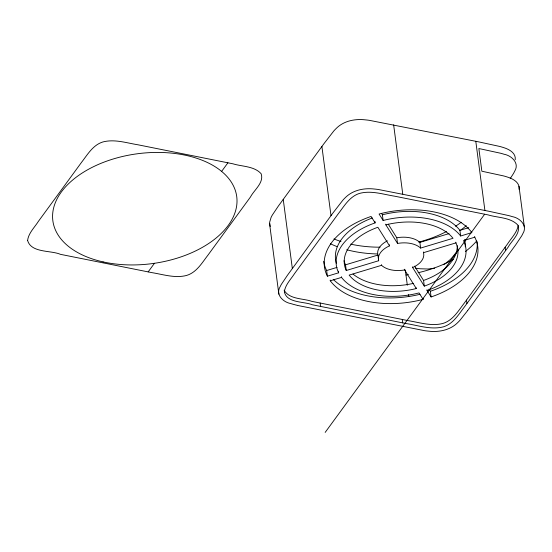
<?xml version="1.0" encoding="UTF-8"?>
<svg xmlns="http://www.w3.org/2000/svg" width="552" height="552" viewBox="0 0 552 552"><rect width="100%" height="100%" fill="white"/><g stroke="black" fill="none" stroke-linecap="round" stroke-linejoin="round"><path stroke-width="0.83" d="M518.252 225.471C516.913 232.627 511.373 238.043 507.529 243.95L464.349 303.027C458.388 310.728 452.909 320.45 442.945 323.438C431.326 326.501 419.375 322.43 407.907 320.595L311.832 301.357C302.931 298.239 289.331 299.543 284.101 290.152M515.216 159.756C516.148 152.807 508.716 149.081 503.127 147.446A63.225 37.784 -7.5 0 0 499.801 146.459L478.411 141.816L369.178 120.301A63.225 37.784 -7.5 0 0 365.445 119.874C354.95 118.611 343.42 120.909 335.878 128.788A63.225 37.784 -7.5 0 0 333.794 130.976L323.955 143.672L278.387 206.027L272.315 215.08A63.225 37.784 -7.5 0 0 271.08 217.433L269.604 222.415L270.232 226.513M519.08 189.405C520.156 182.395 512.649 178.565 507.012 176.93A63.225 37.784 -7.5 0 0 503.679 175.943L481.848 171.217L478.86 148.529L500.698 153.263A63.225 37.784 -7.5 0 1 504.024 154.243C511.69 155.567 519.722 163.275 514.671 171.217A63.225 37.784 -7.5 0 1 513.436 173.576L510.207 178.62M148.164 271.894L154.456 263.29M221.621 171.403L227.907 162.799M464.363 241.472L465.888 239.389M325.169 432.409L484.656 214.21M467.592 310.652L515.582 244.998L521.647 235.945A63.225 37.784 -7.5 0 0 522.882 233.586C527.926 225.644 519.901 217.936 512.235 216.619A63.225 37.784 -7.5 0 0 508.909 215.639L489.265 211.347L378.286 189.481A63.225 37.784 -7.5 0 0 374.553 189.046C364.051 187.783 352.528 190.088 344.986 197.968A63.225 37.784 -7.5 0 0 342.895 200.155L333.063 212.851L287.495 275.207L281.423 284.252A63.225 37.784 -7.5 0 0 280.188 286.612C275.144 294.554 283.169 302.261 290.835 303.579A63.225 37.784 -7.5 0 0 294.168 304.559L297.618 305.442M467.42 310.88L460.175 320.05A63.225 37.784 -7.5 0 1 458.084 322.237C450.549 330.11 439.019 332.421 428.524 331.152A63.225 37.784 -7.5 0 1 424.792 330.717L298.087 305.553M456.704 251.871L451.964 257.674A63.225 37.784 -7.5 0 1 449.873 259.861L445.395 263.573M445.209 263.704L444.629 264.084M444.022 264.463L443.608 264.712M374.905 221.269L375.118 222.891A65.336 39.047 -7.5 0 0 338.638 272.798L327.405 276.186L326.66 270.521L337.093 267.375M389.388 244.798L389.533 245.861A22.825 13.641 -7.5 0 0 378.665 260.73L346.27 270.501L345.517 264.829L377.92 255.058A22.825 13.641 -7.5 0 1 387.428 240.831M388.27 224.188L396.791 237.781A22.825 13.641 -7.5 0 1 419.879 242.404L449.038 233.606M381.487 213.369L382.384 214.804A65.336 39.047 -7.5 0 1 459.906 230.329L468.731 227.665M385.876 224.85L397.543 243.446A22.825 13.641 -7.5 0 1 420.624 248.069L453.026 238.298A57.208 34.189 -7.5 0 0 385.876 224.85L385.786 224.14M460.651 235.994L471.891 232.606A77.321 46.209 -7.5 0 0 379.086 214.024L383.129 220.476A65.336 39.047 -7.5 0 1 460.651 235.994L459.906 230.329M330.289 280.789L341.522 277.401A65.336 39.047 -7.5 0 0 419.044 292.919L423.087 299.37A77.321 46.209 -7.5 0 1 330.289 280.789L330.193 280.078M416.298 288.544L404.637 269.949A22.825 13.641 -7.5 0 1 381.549 265.326L349.147 275.096A57.208 34.189 -7.5 0 0 416.298 288.544L416.208 287.833M455.911 242.894A57.208 34.189 -7.5 0 1 424.309 286.129L412.648 267.534A22.825 13.641 -7.5 0 0 423.508 252.671L455.911 242.894L455.814 242.183M474.768 237.208L463.535 240.596A65.336 39.047 -7.5 0 1 427.055 290.504L431.098 296.955A77.321 46.209 -7.5 0 0 474.768 237.208L474.679 236.497M434.666 268.168L428.076 269.01L420.313 268.776A63.225 37.784 -7.5 0 1 416.581 268.348L415.587 268.21M414.593 266.154L423.563 280.457L424.309 286.129M429.007 289.131L430.353 291.283L431.098 296.955M375.118 222.891L371.075 216.439A77.321 46.209 -7.5 0 0 327.405 276.186M389.533 245.861L377.865 227.265A57.208 34.189 -7.5 0 0 346.27 270.501M518.983 186.279L524.352 226.837M505.149 247.213L505.597 250.615M475.796 141.291L484.904 210.471M466.481 300.109L466.93 303.51M423.418 251.96L423.508 252.671M426.965 289.8L427.055 290.504M419.879 242.404L420.624 248.069M422.949 298.308L423.087 299.37M412.551 266.823L412.648 267.534M393.638 124.842L402.746 194.021M405.313 269.969L407.321 285.218M408.556 294.575L408.777 296.272M404.54 269.238L404.637 269.949M396.791 237.781L397.543 243.446M402.298 319.47L402.746 322.872M382.384 214.804L383.129 220.476M381.46 264.615L381.549 265.326M377.92 255.058L378.665 260.73M341.426 276.69L341.522 277.401M338.424 271.184L338.638 272.798M321.899 146.48L331.007 215.659M320.139 303.02L320.588 306.422M283.238 199.375L292.346 268.555M269.576 223.726L278.863 294.23M476.7 240.955A92.729 55.421 -7.5 0 1 465.377 251.526M453.206 259.481A92.729 55.421 -7.5 0 1 418.112 272.722M408.404 274.634A92.729 55.421 -7.5 0 1 405.982 275.013M466.295 225.665A92.729 55.421 -7.5 0 1 460.037 230.591M377.064 253.948A92.729 55.421 -7.5 0 1 346.718 249.732M337.168 246.654A92.729 55.421 -7.5 0 1 330.372 243.742M461.182 222.283A92.729 55.421 -7.5 0 1 455.559 226.237M446.464 231.536A92.729 55.421 -7.5 0 1 418.72 242.121M380.08 247.186A92.729 55.421 -7.5 0 1 350.679 244.122M340.977 241.5A92.729 55.421 -7.5 0 1 333.96 238.933M464.556 239.63A65.336 39.047 -7.5 0 1 465.288 246.813M336.354 263.242A65.336 39.047 -7.5 0 1 372.255 217.985M477.08 241.562A77.321 46.209 -7.5 0 1 430.353 291.283M419.996 294.299A77.321 46.209 -7.5 0 1 333.401 279.526M326.66 270.521A77.321 46.209 -7.5 0 1 323.707 261.31M457.228 245.695A57.208 34.189 -7.5 0 1 423.563 280.457M413.276 283.417A57.208 34.189 -7.5 0 1 353.011 274.082M345.517 264.829A57.208 34.189 -7.5 0 1 344.048 260.744M27.6 240.403C31.064 253.099 50.908 250.159 60.437 254.334L151.607 272.584C163.075 274.406 175.025 278.498 186.652 275.427C196.615 272.447 202.087 262.711 208.049 255.017L250.449 197.016C254.079 189.957 264.222 182.705 261.158 173.756C254.224 166.028 242.204 166.676 232.965 163.813L137.972 144.79C126.505 142.954 114.554 138.89 102.927 141.947C92.964 144.934 87.492 154.663 81.523 162.357L38.343 221.435C34.514 227.479 28.594 232.999 27.6 240.403M284.349 291.815C286.757 303.227 303.945 301.344 312.28 304.759L406.141 323.555C418.34 325.425 431.015 330.034 443.394 326.839C453.358 323.851 458.829 314.129 464.798 306.429L508.233 247.006C511.794 240.424 521.074 233.372 517.817 225.023C510.31 217.177 497.828 217.895 488.099 214.9L394.714 196.202C383.102 194.366 370.93 190.143 359.186 193.51C349.499 196.698 344.158 206.179 338.272 213.769L294.582 273.544C290.869 279.34 285.267 284.694 284.349 291.815M103.079 261.896A92.729 55.421 -7.5 0 0 236.877 197.92A92.729 55.421 -7.5 0 0 94.413 166.249A92.729 55.421 -7.5 0 0 103.079 261.896"/></g></svg>
